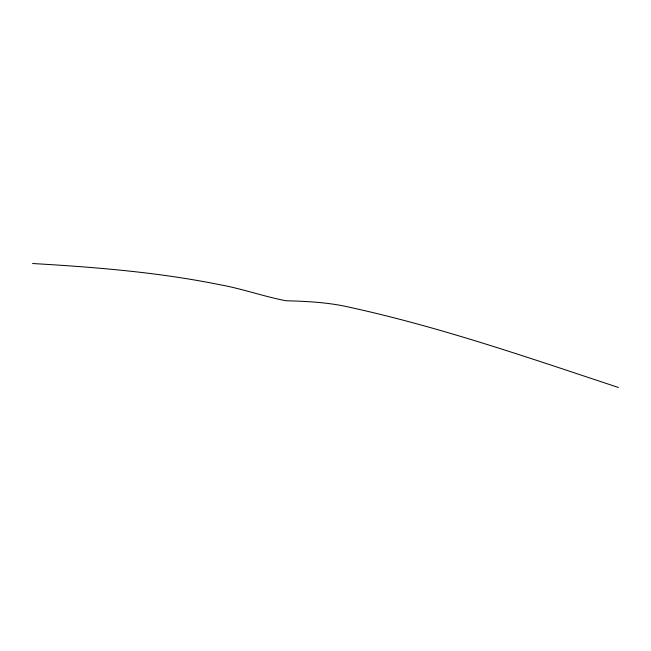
<?xml version="1.0" encoding="UTF-8"?>
<svg xmlns="http://www.w3.org/2000/svg" width="651" height="651" viewBox="0 0 651 651"><rect width="100%" height="100%" fill="white"/><g stroke="black" fill="none" stroke-linecap="round" stroke-linejoin="round"><path stroke-width="0.98" d="M32.55 263.517C95.363 267.187 158.339 272.24 220.095 284.764C242.416 288.775 263.858 296.547 286.106 300.754C307.622 301.323 329.186 302.438 350.246 307.402C441.484 327.38 529.898 358.188 618.45 387.483"/></g></svg>
